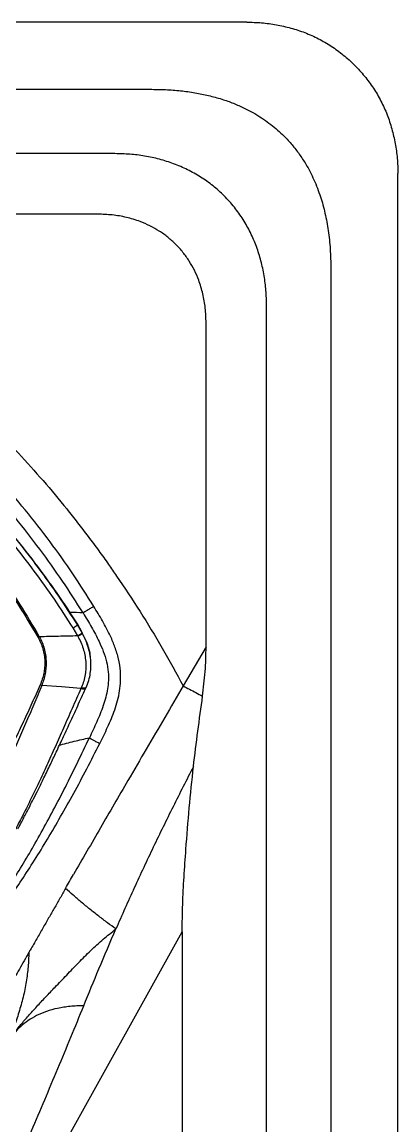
# Model space of a CAD drawing. Extents: x 400 to 501, y 484 to 634.
# Drawn here: x 493.09 to 500.55, y 574.96 to 596.84 of the extents above; entities that cross this region are included whole.
import ezdxf

# ---------------------------------------------------------------- set-up
doc = ezdxf.new("R2010")
doc.units = 0
doc.header["$MEASUREMENT"] = 0
doc.layers.add('1', color=4, linetype='Continuous')
doc.layers.add('DIM', color=3, linetype='Continuous')
doc.layers.add('GEOMETRY', color=3, linetype='Continuous', lineweight=25)

# ---------------------------------------------------------------- blocks, each defined once
blk = doc.blocks.new('2026 GRANDEE')
at = {"layer": '1', "color": 4, "ltscale": 16}
blk.add_line((47.123, 0), (-47.123, 0), dxfattribs=at)
blk.add_open_spline([(47.123, 0), (47.221, -0.003), (47.418, -0.008), (47.71, -0.05), (47.998, -0.113), (48.278, -0.204), (48.547, -0.325), (48.802, -0.474), (49.042, -0.649), (49.264, -0.847), (49.463, -1.069), (49.639, -1.308), (49.79, -1.564), (49.913, -1.834), (50.005, -2.116), (50.071, -2.406), (50.114, -2.701), (50.12, -2.9), (50.123, -3)], degree=3, knots=[0, 0, 0, 0, 0.062366, 0.124638, 0.186644, 0.248523, 0.310634, 0.37302, 0.435572, 0.498279, 0.561143, 0.623946, 0.686467, 0.748826, 0.811278, 0.874006, 0.936971, 1, 1, 1, 1], dxfattribs=at)
at = {"layer": 'GEOMETRY', "ltscale": 16}
for p, q in [((-45.241, -1.332), (45.241, -1.332)), ((44.166, -3.807), (37.688, -3.807)), ((48.791, -4.882), (48.791, -86.292)), ((47.516, -38.384), (47.516, -5.616)), ((46.315, -12.382), (46.315, -5.957)), ((43.674, -12.008), (43.767, -12.165)), ((43.762, -11.951), (43.856, -12.11)), ((43.767, -11.943), (43.768, -11.943)), ((43.768, -11.943), (43.859, -12.115)), ((43.768, -11.943), (43.836, -12.064)), ((43.007, -12.182), (42.982, -12.197)), ((43.837, -12.066), (43.828, -12.051)), ((43.898, -12.19), (43.836, -12.064)), ((43.859, -12.115), (43.897, -12.191)), ((46.315, -12.382), (45.862, -13.157)), ((43.055, -13.147), (43.024, -13.133)), ((43.845, -13.181), (43.834, -13.207)), ((43.925, -13.213), (43.936, -13.188)), ((45.841, -18.03), (45.841, -28.5))]:
    blk.add_line(p, q, dxfattribs=at)
at = {"layer": 'GEOMETRY'}
blk.add_line((44.506, -2.607), (14.117, -2.607), dxfattribs=at)
at = {"layer": 'GEOMETRY', "color": 4, "ltscale": 16}
blk.add_line((50.123, -88.174), (50.123, -3), dxfattribs=at)
at = {"layer": 'GEOMETRY', "ltscale": 16, "flags": 128}
for points in [[(43.834, -13.207), (43.445, -13.177), (43.055, -13.147)], [(40.831, -27.046), (43.336, -22.538), (45.841, -18.03)]]:
    blk.add_lwpolyline(points, dxfattribs=at)
at = {"layer": 'GEOMETRY', "ltscale": 256}
for centre, radius, start, end in [((43.19, -11.168), 0.97, 299.9438, 306.1217), ((43.397, -11.466), 0.796, 297.8884, 305.4069), ((43.897, -13.098), 0.0982, 238.2555, 293.417)]:
    blk.add_arc(centre, radius, start, end, dxfattribs=at)
at = {"layer": 'GEOMETRY'}
for points, knots in [([(45.241, -1.332), (45.344, -1.334), (45.546, -1.336), (45.843, -1.362), (46.127, -1.402), (46.398, -1.46), (46.651, -1.532), (46.885, -1.617), (47.101, -1.714), (47.343, -1.845), (47.603, -2.021), (47.839, -2.229), (48.024, -2.43), (48.168, -2.616), (48.286, -2.797), (48.381, -2.968), (48.457, -3.127), (48.526, -3.292), (48.604, -3.512), (48.681, -3.791), (48.745, -4.137), (48.784, -4.503), (48.788, -4.754), (48.791, -4.882)], [0, 0, 0, 0, 0.054135, 0.106196, 0.156361, 0.204831, 0.251828, 0.294206, 0.335607, 0.376255, 0.438478, 0.49997, 0.540903, 0.582019, 0.623606, 0.654027, 0.684838, 0.716138, 0.748019, 0.807019, 0.868412, 0.932617, 1, 1, 1, 1]), ([(47.516, -5.616), (47.514, -5.517), (47.509, -5.319), (47.471, -5.023), (47.409, -4.732), (47.319, -4.447), (47.202, -4.172), (47.055, -3.91), (46.881, -3.666), (46.681, -3.442), (46.457, -3.241), (46.212, -3.068), (45.95, -2.921), (45.676, -2.804), (45.39, -2.713), (45.1, -2.651), (44.804, -2.614), (44.606, -2.609), (44.506, -2.607)], [0, 0, 0, 0, 0.0627314, 0.124178, 0.1871751, 0.2489989, 0.3121051, 0.3743566, 0.4373601, 0.5000518, 0.5627359, 0.6257358, 0.687974, 0.7510819, 0.8128991, 0.8758932, 0.9373239, 1, 1, 1, 1])]:
    blk.add_open_spline(points, degree=3, knots=knots, dxfattribs=at)
at = {"layer": 'GEOMETRY', "ltscale": 16}
for points, knots in [([(46.315, -5.957), (46.313, -5.861), (46.307, -5.669), (46.257, -5.386), (46.182, -5.136), (46.088, -4.919), (45.983, -4.734), (45.86, -4.561), (45.719, -4.404), (45.561, -4.262), (45.389, -4.139), (45.203, -4.035), (44.986, -3.941), (44.736, -3.866), (44.454, -3.816), (44.262, -3.81), (44.166, -3.807)], [0, 0, 0, 0, 0.08471, 0.168499, 0.251408, 0.314134, 0.375954, 0.438163, 0.500075, 0.561986, 0.624192, 0.686045, 0.748732, 0.831668, 0.915355, 1, 1, 1, 1]), ([(36.946, -4.242), (37.214, -4.389), (37.748, -4.68), (38.346, -5.048), (38.758, -5.315), (38.993, -5.472), (39.229, -5.634), (39.481, -5.812), (39.933, -6.141), (40.567, -6.634), (41.346, -7.305), (42.019, -7.945), (42.594, -8.541), (43.084, -9.085), (43.472, -9.548), (43.768, -9.921), (43.979, -10.196), (44.184, -10.472), (44.371, -10.733), (44.649, -11.132), (45.011, -11.681), (45.452, -12.407), (45.725, -12.906), (45.862, -13.157)], [0, 0, 0, 0, 0.071591, 0.14241, 0.164528, 0.186584, 0.208583, 0.231692, 0.258921, 0.339583, 0.419837, 0.499879, 0.556947, 0.614093, 0.671388, 0.698471, 0.72561, 0.752813, 0.778921, 0.800899, 0.866647, 0.932983, 1, 1, 1, 1]), ([(44.088, -11.58), (43.952, -11.364), (43.676, -10.928), (43.221, -10.29), (42.73, -9.662), (42.202, -9.051), (41.643, -8.463), (41.055, -7.903), (40.443, -7.375), (39.815, -6.884), (39.178, -6.429), (38.742, -6.154), (38.526, -6.017)], [0, 0, 0, 0, 0.096358, 0.194984, 0.29578, 0.397663, 0.500023, 0.602394, 0.7043, 0.805058, 0.903601, 1, 1, 1, 1]), ([(37.893, -6.322), (38.124, -6.467), (38.585, -6.754), (39.251, -7.228), (39.895, -7.73), (40.516, -8.262), (41.079, -8.792), (41.588, -9.311), (42.046, -9.816), (42.486, -10.338), (42.904, -10.879), (43.304, -11.434), (43.551, -11.817), (43.674, -12.008)], [0, 0, 0, 0, 0.1000688, 0.1999124, 0.2997469, 0.3997863, 0.4998266, 0.5830232, 0.6662201, 0.7495517, 0.8330446, 0.9165066, 1, 1, 1, 1]), ([(43.875, -11.711), (43.74, -11.498), (43.468, -11.069), (43.02, -10.441), (42.536, -9.822), (42.016, -9.219), (41.465, -8.64), (40.886, -8.089), (40.284, -7.569), (39.665, -7.086), (39.037, -6.637), (38.607, -6.365), (38.395, -6.231)], [0, 0, 0, 0, 0.0964045, 0.1950542, 0.2958468, 0.3977029, 0.5000235, 0.6023537, 0.7042327, 0.804988, 0.9035542, 1, 1, 1, 1]), ([(37.663, -6.991), (37.799, -7.068), (38.06, -7.214), (38.424, -7.432), (38.743, -7.637), (39.019, -7.823), (39.253, -7.989), (39.448, -8.132), (39.582, -8.234), (39.669, -8.301), (39.717, -8.34), (39.782, -8.391), (39.864, -8.457), (39.966, -8.54), (40.068, -8.625), (40.237, -8.77), (40.416, -8.929), (40.577, -9.08), (40.646, -9.148), (40.677, -9.177), (40.691, -9.19), (40.696, -9.196), (40.699, -9.199), (40.7, -9.2), (40.701, -9.2), (40.701, -9.201), (40.701, -9.201), (40.701, -9.201), (40.701, -9.201), (40.701, -9.201), (40.702, -9.201), (40.705, -9.204), (40.715, -9.214), (40.738, -9.236), (40.777, -9.275), (40.838, -9.336), (40.923, -9.423), (41.035, -9.54), (41.131, -9.644), (41.205, -9.725), (41.25, -9.776), (41.297, -9.828), (41.346, -9.884), (41.396, -9.942), (41.448, -10.003), (41.5, -10.065), (41.669, -10.266), (41.945, -10.616), (42.312, -11.126), (42.661, -11.653), (42.875, -12.016), (42.982, -12.197)], [0, 0, 0, 0, 0.062481, 0.118844, 0.169135, 0.213352, 0.251461, 0.283422, 0.309236, 0.318658, 0.3269, 0.333965, 0.351242, 0.368824, 0.386373, 0.403893, 0.457678, 0.481272, 0.491642, 0.496202, 0.498209, 0.499091, 0.49948, 0.499651, 0.499785, 0.499785, 0.499785, 0.499787, 0.499791, 0.499809, 0.499878, 0.500152, 0.501246, 0.505611, 0.512881, 0.523059, 0.53994, 0.561408, 0.587481, 0.596044, 0.605011, 0.61438, 0.624154, 0.634334, 0.64492, 0.655914, 0.66648, 0.749216, 0.832806, 0.916374, 1, 1, 1, 1]), ([(37.676, -6.966), (37.896, -7.089), (38.335, -7.337), (38.971, -7.749), (39.584, -8.192), (40.17, -8.668), (40.725, -9.176), (41.246, -9.72), (41.735, -10.296), (42.192, -10.901), (42.62, -11.529), (42.878, -11.965), (43.007, -12.182)], [0, 0, 0, 0, 0.100262, 0.200594, 0.300842, 0.400493, 0.499762, 0.599107, 0.699009, 0.799378, 0.89967, 1, 1, 1, 1]), ([(41.557, -9.13), (41.593, -9.167), (41.79, -9.367), (42.128, -9.747), (42.569, -10.272), (42.989, -10.815), (43.39, -11.373), (43.638, -11.759), (43.762, -11.951)], [0, 0, 0, 0, 0.043581, 0.234381, 0.425467, 0.616896, 0.808233, 1, 1, 1, 1]), ([(41.961, -9.561), (42.126, -9.749), (42.455, -10.124), (42.917, -10.712), (43.359, -11.316), (43.632, -11.734), (43.768, -11.943)], [0, 0, 0, 0, 0.250036, 0.49971, 0.749502, 1, 1, 1, 1]), ([(44.088, -11.58), (44.065, -11.594), (44.02, -11.622), (43.958, -11.66), (43.906, -11.692), (43.885, -11.704), (43.875, -11.711)], [0, 0, 0, 0, 0.249999, 0.5, 0.750001, 1, 1, 1, 1]), ([(44.206, -14.297), (44.259, -14.19), (44.367, -13.973), (44.487, -13.688), (44.562, -13.445), (44.603, -13.254), (44.623, -13.06), (44.62, -12.847), (44.584, -12.622), (44.513, -12.39), (44.407, -12.138), (44.264, -11.869), (44.146, -11.676), (44.088, -11.58)], [0, 0, 0, 0, 0.122593, 0.251231, 0.317728, 0.384819, 0.451855, 0.518003, 0.603634, 0.686438, 0.766943, 0.884302, 1, 1, 1, 1]), ([(43.875, -11.711), (43.789, -11.706), (43.699, -11.702), (43.609, -11.698), (43.605, -11.697)], [0, 0, 0, 0, 0.951052, 1, 1, 1, 1]), ([(43.875, -11.711), (43.932, -11.804), (44.045, -11.989), (44.181, -12.243), (44.28, -12.472), (44.344, -12.675), (44.377, -12.869), (44.38, -13.05), (44.363, -13.216), (44.327, -13.383), (44.26, -13.603), (44.15, -13.87), (44.051, -14.078), (44.002, -14.182)], [0, 0, 0, 0, 0.123587, 0.244907, 0.325118, 0.404829, 0.48496, 0.546325, 0.609137, 0.6734, 0.738812, 0.870062, 1, 1, 1, 1]), ([(42.982, -12.197), (43.001, -12.233), (43.04, -12.306), (43.08, -12.423), (43.106, -12.542), (43.118, -12.664), (43.115, -12.786), (43.098, -12.905), (43.069, -13.022), (43.039, -13.096), (43.024, -13.133)], [0, 0, 0, 0, 0.124909, 0.249366, 0.374618, 0.499197, 0.624504, 0.749327, 0.874058, 1, 1, 1, 1]), ([(43.767, -12.165), (43.64, -12.168), (43.513, -12.171), (43.382, -12.174), (43.365, -12.174), (43.302, -12.176), (43.18, -12.179), (43.07, -12.181), (43.007, -12.182)], [0, 0, 0, 0, 0.500044, 0.502112, 0.51916, 0.567196, 0.750022, 1, 1, 1, 1]), ([(43.007, -12.182), (43.026, -12.22), (43.065, -12.295), (43.106, -12.416), (43.132, -12.539), (43.143, -12.664), (43.141, -12.789), (43.125, -12.911), (43.098, -13.032), (43.07, -13.108), (43.055, -13.147)], [0, 0, 0, 0, 0.125246, 0.249889, 0.375058, 0.499447, 0.624439, 0.749005, 0.873563, 1, 1, 1, 1]), ([(43.856, -12.11), (43.855, -12.112), (43.853, -12.113), (43.842, -12.121), (43.83, -12.128), (43.816, -12.137), (43.795, -12.149), (43.778, -12.159), (43.767, -12.165)], [0, 0, 0, 0, 0.239155, 0.368166, 0.499999, 0.631832, 0.760844, 1, 1, 1, 1]), ([(43.767, -12.165), (43.768, -12.166), (43.768, -12.168), (43.769, -12.169), (43.77, -12.17)], [0, 0, 0, 0, 0.56, 1, 1, 1, 1]), ([(43.77, -12.17), (43.79, -12.209), (43.831, -12.288), (43.878, -12.412), (43.911, -12.54), (43.929, -12.671), (43.933, -12.802), (43.92, -12.933), (43.892, -13.061), (43.861, -13.141), (43.845, -13.181)], [0, 0, 0, 0, 0.123732, 0.248316, 0.371825, 0.495795, 0.620902, 0.746108, 0.872828, 1, 1, 1, 1]), ([(43.856, -12.11), (43.856, -12.111), (43.857, -12.113), (43.858, -12.114), (43.859, -12.115)], [0, 0, 0, 0, 0.56, 1, 1, 1, 1]), ([(43.897, -12.191), (43.905, -12.207), (43.935, -12.265), (43.973, -12.37), (44.006, -12.486), (44.014, -12.559), (44.018, -12.586)], [0, 0, 0, 0, 0.131576, 0.467826, 0.801923, 1, 1, 1, 1]), ([(43.936, -13.188), (43.955, -13.142), (43.992, -13.051), (44.021, -12.909), (44.033, -12.771), (44.028, -12.627), (44.005, -12.481), (43.964, -12.337), (43.926, -12.25), (43.908, -12.209)], [0, 0, 0, 0, 0.152657, 0.298139, 0.434855, 0.564241, 0.723085, 0.867911, 1, 1, 1, 1]), ([(46.247, -13.358), (46.265, -13.197), (46.294, -12.955), (46.313, -12.628), (46.315, -12.464), (46.315, -12.382)], [0, 0, 0, 0, 0.499194, 0.749386, 1, 1, 1, 1]), ([(43.024, -13.133), (42.97, -13.256), (42.86, -13.502), (42.692, -13.865), (42.523, -14.222), (42.355, -14.57), (42.191, -14.909), (42.048, -15.207), (41.929, -15.465), (41.833, -15.682), (41.753, -15.881), (41.691, -16.056), (41.647, -16.208), (41.619, -16.336), (41.602, -16.446), (41.598, -16.506), (41.596, -16.536)], [0, 0, 0, 0, 0.082411, 0.164951, 0.247638, 0.330248, 0.412935, 0.496232, 0.559503, 0.622548, 0.685579, 0.749219, 0.81255, 0.875197, 0.937632, 1, 1, 1, 1]), ([(43.056, -13.147), (43.002, -13.274), (42.896, -13.527), (42.735, -13.902), (42.574, -14.271), (42.415, -14.631), (42.26, -14.98), (42.125, -15.286), (42.011, -15.548), (41.92, -15.766), (41.841, -15.963), (41.78, -16.135), (41.734, -16.282), (41.7, -16.405), (41.677, -16.51), (41.669, -16.566), (41.665, -16.594)], [0, 0, 0, 0, 0.082589, 0.165416, 0.24837, 0.331192, 0.414034, 0.497446, 0.560621, 0.623393, 0.686188, 0.749611, 0.812567, 0.875073, 0.937549, 1, 1, 1, 1]), ([(43.834, -13.207), (43.775, -13.341), (43.656, -13.608), (43.485, -13.996), (43.318, -14.372), (43.156, -14.732), (42.996, -15.076), (42.84, -15.401), (42.688, -15.706), (42.542, -15.983), (42.436, -16.175), (42.382, -16.266), (42.371, -16.285)], [0, 0, 0, 0, 0.10813, 0.215959, 0.323224, 0.430327, 0.537683, 0.645826, 0.754565, 0.863251, 0.971148, 1, 1, 1, 1]), ([(42.583, -15.986), (42.586, -15.98), (42.61, -15.937), (42.654, -15.854), (42.712, -15.746), (42.765, -15.644), (42.824, -15.529), (42.898, -15.384), (42.992, -15.196), (43.103, -14.97), (43.222, -14.724), (43.346, -14.462), (43.474, -14.188), (43.616, -13.883), (43.767, -13.556), (43.872, -13.326), (43.925, -13.212)], [0, 0, 0, 0, 0.008457, 0.064219, 0.112819, 0.154038, 0.195156, 0.257024, 0.330337, 0.414751, 0.510294, 0.594855, 0.68679, 0.78632, 0.893763, 1, 1, 1, 1]), ([(45.862, -13.157), (45.74, -13.366), (45.495, -13.783), (45.129, -14.408), (44.794, -14.981), (44.491, -15.502), (44.22, -15.968), (43.952, -16.433), (43.776, -16.738), (43.688, -16.891)], [0, 0, 0, 0, 0.166813, 0.333534, 0.500212, 0.625202, 0.750153, 0.875123, 1, 1, 1, 1]), ([(43.924, -13.212), (43.924, -13.213), (43.922, -13.216), (43.915, -13.22), (43.904, -13.222), (43.888, -13.222), (43.871, -13.219), (43.852, -13.214), (43.84, -13.209), (43.834, -13.207)], [0, 0, 0, 0, 0.06119, 0.220456, 0.383707, 0.546957, 0.706222, 0.85807, 1, 1, 1, 1]), ([(45.862, -13.157), (45.903, -13.179), (45.988, -13.223), (46.118, -13.291), (46.203, -13.335), (46.247, -13.358)], [0, 0, 0, 0, 0.317134, 0.649878, 1, 1, 1, 1]), ([(46.065, -14.754), (46.093, -14.52), (46.151, -14.053), (46.215, -13.589), (46.247, -13.358)], [0, 0, 0, 0, 0.50205, 1, 1, 1, 1]), ([(42.128, -17.534), (42.202, -17.43), (42.349, -17.22), (42.578, -16.862), (42.811, -16.476), (43.048, -16.06), (43.286, -15.62), (43.526, -15.158), (43.765, -14.677), (43.923, -14.348), (44.002, -14.182)], [0, 0, 0, 0, 0.117935, 0.23724, 0.358128, 0.481483, 0.607274, 0.735502, 0.866545, 1, 1, 1, 1]), ([(43.394, -14.33), (43.495, -14.305), (43.695, -14.254), (43.9, -14.206), (44.002, -14.182)], [0, 0, 0, 0, 0.503161, 1, 1, 1, 1]), ([(44.002, -14.182), (44.011, -14.188), (44.029, -14.202), (44.078, -14.23), (44.137, -14.263), (44.183, -14.285), (44.206, -14.297)], [0, 0, 0, 0, 0.249999, 0.5, 0.750001, 1, 1, 1, 1]), ([(42.18, -17.689), (42.257, -17.582), (42.414, -17.367), (42.66, -17.003), (42.913, -16.611), (43.171, -16.191), (43.432, -15.747), (43.693, -15.28), (43.952, -14.796), (44.121, -14.464), (44.206, -14.297)], [0, 0, 0, 0, 0.118893, 0.239041, 0.360578, 0.484303, 0.610097, 0.737888, 0.867999, 1, 1, 1, 1]), ([(46.065, -14.754), (45.929, -15.019), (45.659, -15.55), (45.267, -16.351), (44.887, -17.158), (44.646, -17.701), (44.526, -17.973)], [0, 0, 0, 0, 0.2501215, 0.5001765, 0.7502072, 1, 1, 1, 1]), ([(45.841, -18.03), (45.844, -17.848), (45.848, -17.485), (45.878, -16.941), (45.921, -16.304), (45.979, -15.573), (46.036, -15.027), (46.065, -14.754)], [0, 0, 0, 0, 0.166089, 0.331014, 0.497653, 0.748521, 1, 1, 1, 1]), ([(43.528, -17.169), (43.555, -17.123), (43.608, -17.031), (43.662, -16.937), (43.688, -16.891)], [0, 0, 0, 0, 0.499979, 1, 1, 1, 1]), ([(43.528, -17.169), (43.491, -17.234), (43.416, -17.366), (43.304, -17.561), (43.19, -17.759), (43.074, -17.961), (42.952, -18.174), (42.871, -18.316), (42.828, -18.391)], [0, 0, 0, 0, 0.1533293, 0.3096832, 0.4672996, 0.6313524, 0.8072521, 1, 1, 1, 1]), ([(44.526, -17.973), (44.471, -17.932), (44.358, -17.85), (44.186, -17.72), (44.011, -17.583), (43.841, -17.443), (43.68, -17.304), (43.578, -17.213), (43.528, -17.169)], [0, 0, 0, 0, 0.159705, 0.327019, 0.498874, 0.671349, 0.839809, 1, 1, 1, 1]), ([(42.405, -20.192), (42.439, -20.14), (42.507, -20.033), (42.64, -19.867), (42.791, -19.692), (42.956, -19.511), (43.135, -19.32), (43.333, -19.112), (43.551, -18.885), (43.785, -18.642), (44.023, -18.4), (44.271, -18.177), (44.442, -18.04), (44.526, -17.973)], [0, 0, 0, 0, 0.076283, 0.155802, 0.235542, 0.319318, 0.402093, 0.489533, 0.592573, 0.697209, 0.800938, 0.902635, 1, 1, 1, 1]), ([(43.889, -19.495), (43.989, -19.251), (44.196, -18.742), (44.413, -18.237), (44.526, -17.973)], [0, 0, 0, 0, 0.478272, 1, 1, 1, 1]), ([(42.754, -18.519), (42.69, -18.631), (42.562, -18.855), (42.447, -19.055), (42.389, -19.156)], [0, 0, 0, 0, 0.499876, 1, 1, 1, 1]), ([(42.8, -18.439), (42.796, -18.533), (42.787, -18.726), (42.751, -19.022), (42.689, -19.326), (42.604, -19.626), (42.507, -19.914), (42.439, -20.101), (42.405, -20.192)], [0, 0, 0, 0, 0.158214, 0.325164, 0.497864, 0.6716577, 0.8407601, 1, 1, 1, 1]), ([(42.8, -18.439), (42.793, -18.452), (42.777, -18.479), (42.762, -18.506), (42.754, -18.519)], [0, 0, 0, 0, 0.49999, 1, 1, 1, 1]), ([(42.828, -18.391), (42.823, -18.399), (42.814, -18.415), (42.805, -18.431), (42.8, -18.439)], [0, 0, 0, 0, 0.4959388, 1, 1, 1, 1]), ([(41.789, -24.425), (41.965, -24.018), (42.319, -23.2), (42.851, -21.974), (43.379, -20.739), (43.719, -19.91), (43.889, -19.495)], [0, 0, 0, 0, 0.248402, 0.498328, 0.748466, 1, 1, 1, 1]), ([(43.889, -19.495), (43.844, -19.496), (43.753, -19.497), (43.62, -19.508), (43.492, -19.523), (43.332, -19.552), (43.147, -19.603), (42.95, -19.686), (42.778, -19.788), (42.63, -19.908), (42.503, -20.042), (42.438, -20.142), (42.405, -20.192)], [0, 0, 0, 0, 0.068563, 0.135593, 0.201007, 0.264951, 0.389402, 0.511228, 0.632157, 0.753394, 0.875787, 1, 1, 1, 1])]:
    blk.add_open_spline(points, degree=3, knots=knots, dxfattribs=at)

msp = doc.modelspace()

# ---------------------------------------------------------------- block references
at = {"layer": 'DIM'}
msp.add_blockref('2026 GRANDEE', (450.425, 596.84), dxfattribs=at)

doc.saveas('drawing.dxf')
